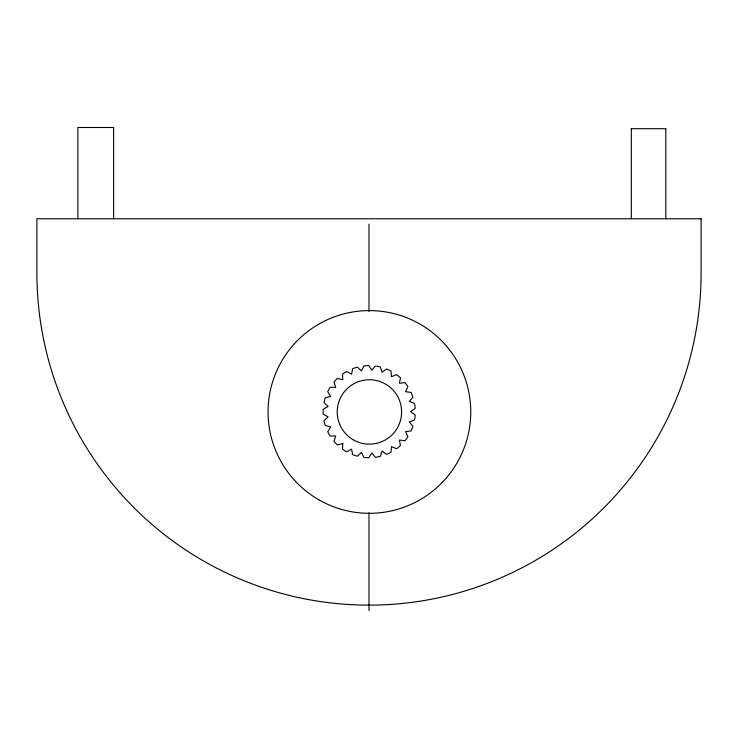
<?xml version="1.0" encoding="UTF-8"?>
<svg xmlns="http://www.w3.org/2000/svg" width="738" height="738" viewBox="0 0 738 738"><rect width="100%" height="100%" fill="white"/><g stroke="black" fill="none" stroke-linecap="round" stroke-linejoin="round"><path stroke-width="1.11" d="M631.211 128.716L665.934 128.716M665.814 128.716L665.814 218.771M631.322 128.716L631.322 218.771M369 224.158L369 311.547M369 512.772L369 610.51M113.615 218.771L113.615 127.489L77.887 127.489L77.887 218.771M342.819 443.593L342.469 449.174A46.07 46.07 0 0 0 346.685 451.85L351.583 449.156L352.644 454.654A46.07 46.07 0 0 0 357.376 456.195L361.463 452.366L363.852 457.422A46.07 46.07 0 0 0 368.825 457.735L371.823 453.021L375.402 457.32A46.07 46.07 0 0 0 380.291 456.388L382.026 451.075L386.555 454.359A46.07 46.07 0 0 0 391.066 452.237L391.426 446.656L396.629 448.704A46.07 46.07 0 0 0 400.466 445.531L399.424 440.032L404.978 440.724A46.07 46.07 0 0 0 407.902 436.693L405.531 431.629L411.075 430.918A46.07 46.07 0 0 0 412.911 426.287L409.359 421.979L414.553 419.913A46.07 46.07 0 0 0 415.18 414.968L410.66 411.675L415.18 408.382A46.07 46.07 0 0 0 414.553 403.437L409.359 401.371L412.911 397.053A46.07 46.07 0 0 0 411.075 392.422L405.531 391.712L407.902 386.647A46.07 46.07 0 0 0 404.978 382.616L399.424 383.308L400.466 377.819A46.07 46.07 0 0 0 396.629 374.636L391.426 376.694L391.066 371.113A46.07 46.07 0 0 0 386.555 368.991L382.026 372.266L380.291 366.952A46.07 46.07 0 0 0 375.402 366.02L371.823 370.319L368.825 365.605A46.07 46.07 0 0 0 363.852 365.919L361.463 370.974L357.376 367.155A46.07 46.07 0 0 0 352.644 368.696L351.583 374.184L346.685 371.5A46.07 46.07 0 0 0 342.469 374.166L342.819 379.747L337.395 378.363A46.07 46.07 0 0 0 333.991 381.998L335.707 387.321L330.117 387.33A46.07 46.07 0 0 0 327.718 391.694L330.707 396.417L325.292 397.819A46.07 46.07 0 0 0 324.047 402.644L328.124 406.481L323.226 409.184A46.07 46.07 0 0 0 323.226 414.166L328.124 416.869L324.047 420.697A46.07 46.07 0 0 0 325.292 425.522L330.707 426.924L327.718 431.647A46.07 46.07 0 0 0 330.117 436.02L335.707 436.029L333.991 441.342A46.07 46.07 0 0 0 337.395 444.977L342.819 443.593M701.1 218.771L36.9 218.771L36.9 273.032A332.1 332.1 0 0 0 369 605.132A332.1 332.1 0 0 0 701.1 273.032L701.1 218.771M318.733 499.727A101.346 101.346 0 0 0 470.761 411.952A101.346 101.346 0 0 0 318.733 324.176A101.346 101.346 0 0 0 318.733 499.727M353.004 439.654A32.204 32.204 0 0 0 401.61 412.311A32.204 32.204 0 0 0 353.622 383.889A32.204 32.204 0 0 0 353.004 439.654"/></g></svg>
